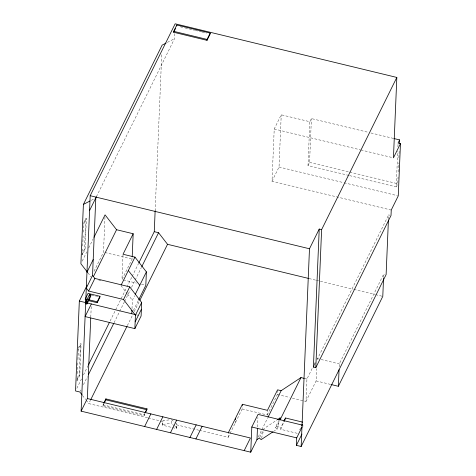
<?xml version="1.0" encoding="UTF-8"?>
<svg xmlns="http://www.w3.org/2000/svg" width="476" height="476" viewBox="0 0 476 476"><rect width="100%" height="100%" fill="white"/><g stroke="black" fill="none" stroke-linecap="round" stroke-linejoin="round"><path stroke-width="0.36" stroke-dasharray="2.38 1.78" d="M77.219 376.57L77.029 380.996L79.76 375.475L81.093 343.761L80.498 343.618L78.076 348.527M77.338 373.618L77.808 362.557M77.933 359.606L78.367 349.283L81.093 343.761M82.592 248.996L82.342 254.856L85.073 249.335L86.37 218.561L85.775 218.413L83.348 223.321M82.717 246.062L83.145 235.804M83.3 232.139L83.639 224.077L86.37 218.561M76.737 380.235L79.165 375.332L80.498 343.618M81.747 254.714L84.478 249.192L85.775 218.413M90.779 317.26L91.243 306.181M104.97 217.056L103.494 252.167L93.367 272.647M145.013 413.727L144.044 415.697L102.911 405.748L103.595 403.499M123.01 254.963L121.975 279.59L132.108 259.093L132.167 257.641M131.995 308.787L132.358 300.273L134.613 295.709M144.044 415.697L144.728 413.454M155.14 210.951L161.78 53.288M96.461 196.612L174.531 38.657L174.751 33.457M175.216 422.7L176.882 424.027L176.334 428.549L162.506 425.199L163.054 420.683L170.64 419.683M162.506 425.199L163.054 420.683M174.508 425.984L171.176 423.325L171.306 420.219M176.334 428.549L176.882 424.027M199.462 430.375L228.171 437.325L228.367 432.66M235.186 423.128L235.269 421.129M230.086 433.452L242.201 408.932L242.284 406.932M257.51 426.99L257.915 417.363M391.242 210.071L272.016 181.219L274.218 128.99L281.233 114.793L309.846 121.719L311.405 118.566L368.073 132.274M242.201 408.932L267.238 414.995L267.435 410.33M272.016 181.219L279.031 167.022L281.233 114.793M267.238 414.995L277.371 394.491L277.538 390.493M297.232 433.309L280.78 429.322L280.858 427.46L283.666 421.784M348.884 175.448L308.002 165.553L309.846 121.719M308.002 165.553L309.561 162.399L311.405 118.566M302.849 427.299L302.938 425.264M292.395 398.126L305.985 401.417L306.931 379.033L312.488 367.787M305.985 401.417L316.118 380.913L316.635 368.638M339.18 366.8L339.305 363.908L383.733 274.015L384.923 274.301M383.579 277.621L383.733 274.015M388.446 219.323L388.63 214.902L389.826 215.188M349.604 175.62L396.228 186.901L397.728 151.243M397.918 146.781L398.073 143.068M396.228 186.901L397.787 183.748L398.067 177.06M398.287 171.86L398.662 162.947M398.882 157.746L399.227 149.571M261.514 438.253L264.055 428.537L276.943 420.016M273.426 431.53L277.109 429.09L279.287 420.76M280.78 429.322L283.857 421.992M82.205 261.11L86.781 251.858M88.738 247.895L93.308 238.643M76.856 388.303L81.467 378.967M83.449 374.969L88.06 365.639M110.129 320.985L126.598 287.659M126.925 286.992L131.87 276.996M132.197 276.33L138.456 263.668M80.158 391.337L80.819 390.005M83.455 384.673L87.406 376.677M114.091 322.692L119.357 312.024M119.69 311.358L124.301 302.028M124.629 301.362L130.228 290.033M131.549 287.367L134.839 280.703M135.172 280.037L141.431 267.375M133.423 310.453L138.314 300.546M147.608 417.827L88.81 403.6L90.452 400.268M127.348 325.62L132.62 314.957M134.262 311.625L139.533 300.957M102.911 405.748L104.208 403.118M228.171 437.325L229.765 434.094M258.289 436.938L261.55 430.334M261.877 429.673L267.756 417.779M259.688 437.367L263.43 429.798M277.109 429.09L275.336 427.448L278.763 420.51M275.336 427.448L276.806 426.478L279.745 420.534M314.118 364.479L315.427 361.831M314.398 365.098L315.386 363.105M317.028 359.785L388.63 214.902M299.678 429.893L300.612 428.001M167.35 42.412L174.531 38.657M91.231 200.336L95.152 198.29M162.893 424.413L171.176 423.325M180.315 26.811L184.575 27.846M185.283 28.019L194.517 30.25M195.225 30.422L201.622 31.969M202.33 32.142L206.59 33.171M370.941 132.971L393.176 138.349M274.218 128.99L360.207 149.797M360.927 149.97L392.724 157.663M309.561 162.399L349.009 171.943M349.729 172.122L397.787 183.748M279.031 167.022L343.345 182.588M344.065 182.76L397.537 195.701M309.108 278.567L315.612 280.144M316.332 280.316L353.174 289.229M353.894 289.408L374.844 294.471M375.564 294.65L382.067 296.221M83.044 223.934L83.639 224.077M104.922 252.512L132.108 259.093M84.478 249.192L85.073 249.335M123.421 279.942L136.428 283.089M141.485 284.315L144.371 285.011M98.824 280.168L100.966 280.685M91.499 295.174L95.712 296.191M96.414 296.364L97.812 296.703M136.088 314.791L139.67 315.659M317.064 358.529L339.305 363.908M316.118 380.913L330.469 384.382M304.943 378.551L306.931 379.033M277.371 394.491L289.533 397.43M77.772 349.14L78.367 349.283M79.165 375.332L79.76 375.475M276.806 426.478L280.858 427.46M102.947 404.814L144.079 414.769M148.322 417.999L159.793 420.778M160.513 420.951L162.661 421.468M176.495 424.818L198.742 430.203M171.33 419.594L174.662 422.254M175.061 426.431L176.727 427.757M120.934 285.517L127.086 293.46M127.526 294.025L132.358 300.273M87.983 272.897L91.077 276.895M82.526 395.485L85.668 399.542M86.114 400.12L88.81 403.6"/><path stroke-width="0.71" d="M86.84 285.862L79.331 301.058L75.541 390.969L79.831 392.004L82.074 394.901M166.041 43.096L162.126 45.143L83.401 204.436L80.902 263.752L87.536 272.326M88.072 300.523L97.187 302.73L99.918 297.208L99.96 296.28L88.036 293.394L85.305 298.916L85.269 299.844L86.668 300.183M257.451 428.471L256.98 439.58L250.745 452.2L81.116 411.151L90.196 195.707L175.156 23.8L396.829 77.439L393.444 157.842L400.459 143.645L398.073 143.068L399.632 139.914L393.896 138.528M90.797 294.567L86.888 302.766L85.698 302.474L86.227 301.118L89.607 294.281L90.797 294.567L90.72 296.435L87.34 303.272L87.352 302.956L86.834 304.009L85.644 303.718M86.834 304.009L86.888 302.766M89.553 295.525L89.607 294.281M81.116 411.151L87.352 398.537L90.743 318.004M91.338 303.962L85.103 316.582L134.869 328.624L135.434 315.142L123.504 299.493L88.631 291.05L86.305 288.051L92.54 275.431L95.801 197.945M97.187 302.73L97.229 301.796L99.96 296.28M104.208 403.118L105.833 399.834L105.868 398.9L147.007 408.854L145.668 412.412M132.197 256.915L133.173 233.74L116.566 229.724L105.065 214.86L93.962 237.322M131.787 313.749L131.935 310.203M92.54 275.431L94.867 278.436L129.74 286.873L141.669 302.522L141.104 316.005L134.869 328.624M133.173 233.74L123.04 254.243L134.964 257.129L146.388 271.885L145.817 285.362L138.641 299.886M138.784 263.002L154.266 231.675L155.14 210.951M173.645 32.261L173.68 31.333L176.798 25.02L210.184 33.1L210.142 34.034L207.024 40.341L173.645 32.261L175.513 28.477M176.763 25.954L176.798 25.02M207.024 40.341L207.066 39.407L210.184 33.1M235.328 419.796L235.382 418.463M242.344 405.606L242.397 404.273L267.435 410.33L277.567 389.826L281.143 390.695L300.969 377.587L304.277 378.39M250.745 452.2L251.804 427.02L258.04 414.4L302.224 425.092M388.416 220.061L386.113 274.592L301.153 446.494L296.387 445.346L296.703 437.884L301.951 427.258M301.153 446.494L309.483 248.769L319.229 229.057L321.615 229.634L396.829 77.439M400.459 143.645L398.257 195.874L391.242 210.071L391.016 215.479L315.796 367.668L313.41 367.091L319.229 229.057M315.796 367.668L321.615 229.634M331.183 384.554L338.359 386.292L339.061 369.685M383.549 278.347L382.787 296.399L338.359 386.292M399.477 143.627L399.632 139.914M279.65 419.374L280.013 417.987L277.556 419.612M284.136 421.331L285.535 417.999L302.706 422.152M89.565 210.565L96.461 196.612M86.971 272.195L93.207 259.575M93.385 276.627L116.566 229.724M88.631 291.05L94.867 278.436M121.255 284.862L134.964 257.129M88.387 364.973L109.468 322.317M123.379 299.749L129.74 286.873M88.399 374.677L113.758 323.359M141.759 266.703L158.556 232.716L154.266 231.675M135.255 294.406L146.388 271.885M90.785 399.602L127.015 326.286M139.861 300.291L167.534 244.307L158.556 232.716M135.434 315.142L141.669 302.522M135.154 321.883L141.39 309.263M103.923 402.839L105.868 398.9M145.055 412.793L147.007 408.854M144.633 426.52L150.868 413.906M156.622 429.423L162.857 416.809M170.456 432.773L176.691 420.153M189.942 437.486L196.177 424.872M195.904 438.932L202.139 426.312M228.367 432.66L242.397 404.273M244.188 450.611L250.424 437.997L87.352 398.537M268.083 417.119L281.143 390.695M279.079 419.88L280.156 417.702M280.072 419.874L300.969 377.587M283.976 421.153L285.535 417.999M313.41 367.091L314.071 365.764M301.861 425.479L302.486 424.217M296.387 445.346L301.962 434.052M256.98 439.58L259.378 437.997L261.151 439.645L272.813 431.934M83.401 204.436L89.928 201.021M173.68 31.333L207.066 39.407M90.196 195.707L309.483 248.769M167.534 244.307L308.388 278.395M85.305 298.916L87.411 299.422M88.816 299.761L97.229 301.796M86.227 301.118L87.417 301.403M86.216 301.427L87.406 301.713M79.331 301.058L85.686 302.593M87.096 302.938L135.368 314.618M251.804 427.02L296.703 437.884M105.833 399.834L146.965 409.782M128.341 270.535L139.76 285.291"/></g></svg>
